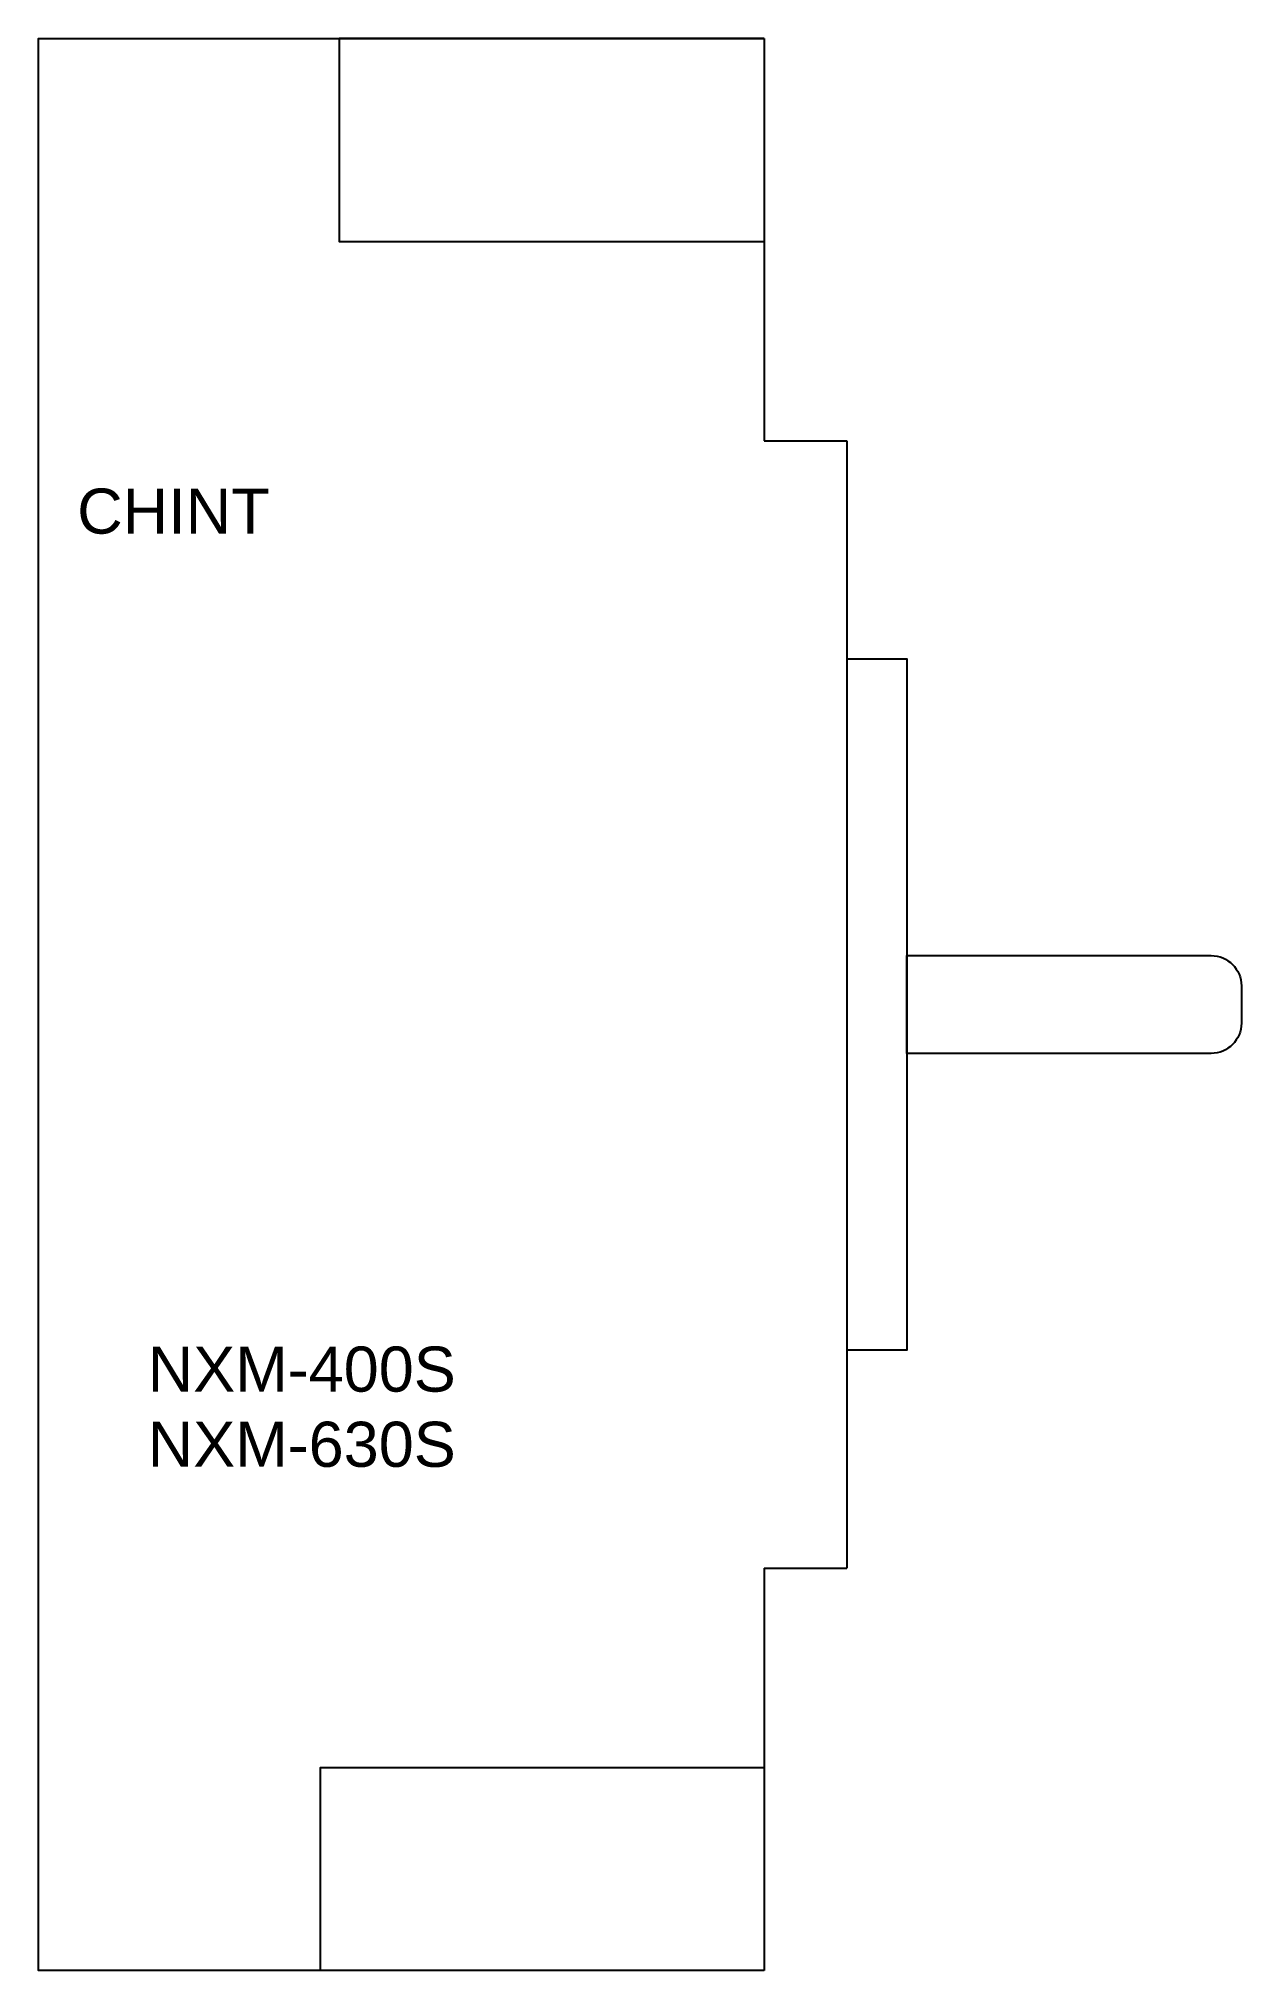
# Model space of a CAD drawing. Header units: inches. Extents: x 0 to 160, y 0 to 257.
import ezdxf

# ---------------------------------------------------------------- set-up
doc = ezdxf.new("R2010")
doc.units = ezdxf.units.IN
doc.styles.add('arial', font='arial.ttf')

# ---------------------------------------------------------------- blocks, each defined once
blk = doc.blocks.new('nxm-400-630-2')
at = {"color": 7}
for p, q in [((29751.56, -129472.43), (29751.56, -129525.93)), ((29751.56, -129525.93), (29762.56, -129525.93)), ((29762.56, -129554.93), (29762.56, -129646.93)), ((29751.56, -129675.93), (29751.56, -129729.43)), ((29751.56, -129675.93), (29762.56, -129675.93))]:
    blk.add_line(p, q, dxfattribs=at)
for points in [[(29751.56, -129729.43), (29655.06, -129729.43), (29655.06, -129472.43), (29751.56, -129472.43)], [(29751.56, -129472.43), (29695.06, -129472.43), (29695.06, -129499.43), (29751.56, -129499.43)], [(29762.56, -129525.93), (29762.56, -129554.93)], [(29762.56, -129554.93), (29770.56, -129554.93), (29770.56, -129646.93), (29762.56, -129646.93)], [(29762.56, -129646.93), (29762.56, -129675.93)], [(29751.56, -129729.43), (29692.56, -129729.43), (29692.56, -129702.43), (29751.56, -129702.43)]]:
    blk.add_lwpolyline(points, dxfattribs=at)
blk.add_lwpolyline([(29770.56, -129594.43), (29811.06, -129594.43, -0.414214), (29815.06, -129598.43), (29815.06, -129603.43, -0.414214), (29811.06, -129607.43), (29770.56, -129607.43)], format="xyb", close=True, dxfattribs=at)
at = {"color": 7, "char_height": 6, "width": 25.6029, "attachment_point": 5, "style": 'arial'}
for s, insert in [('CHINT', (29672.99, -129535.33)), ('NXM-400S\\PNXM-630S', (29690.06, -129654.48))]:
    blk.add_mtext(s, dxfattribs=dict(at, insert=insert))

msp = doc.modelspace()

# ---------------------------------------------------------------- block references
msp.add_blockref('nxm-400-630-2', (-29655.06, 129729.43))

doc.saveas('drawing.dxf')
